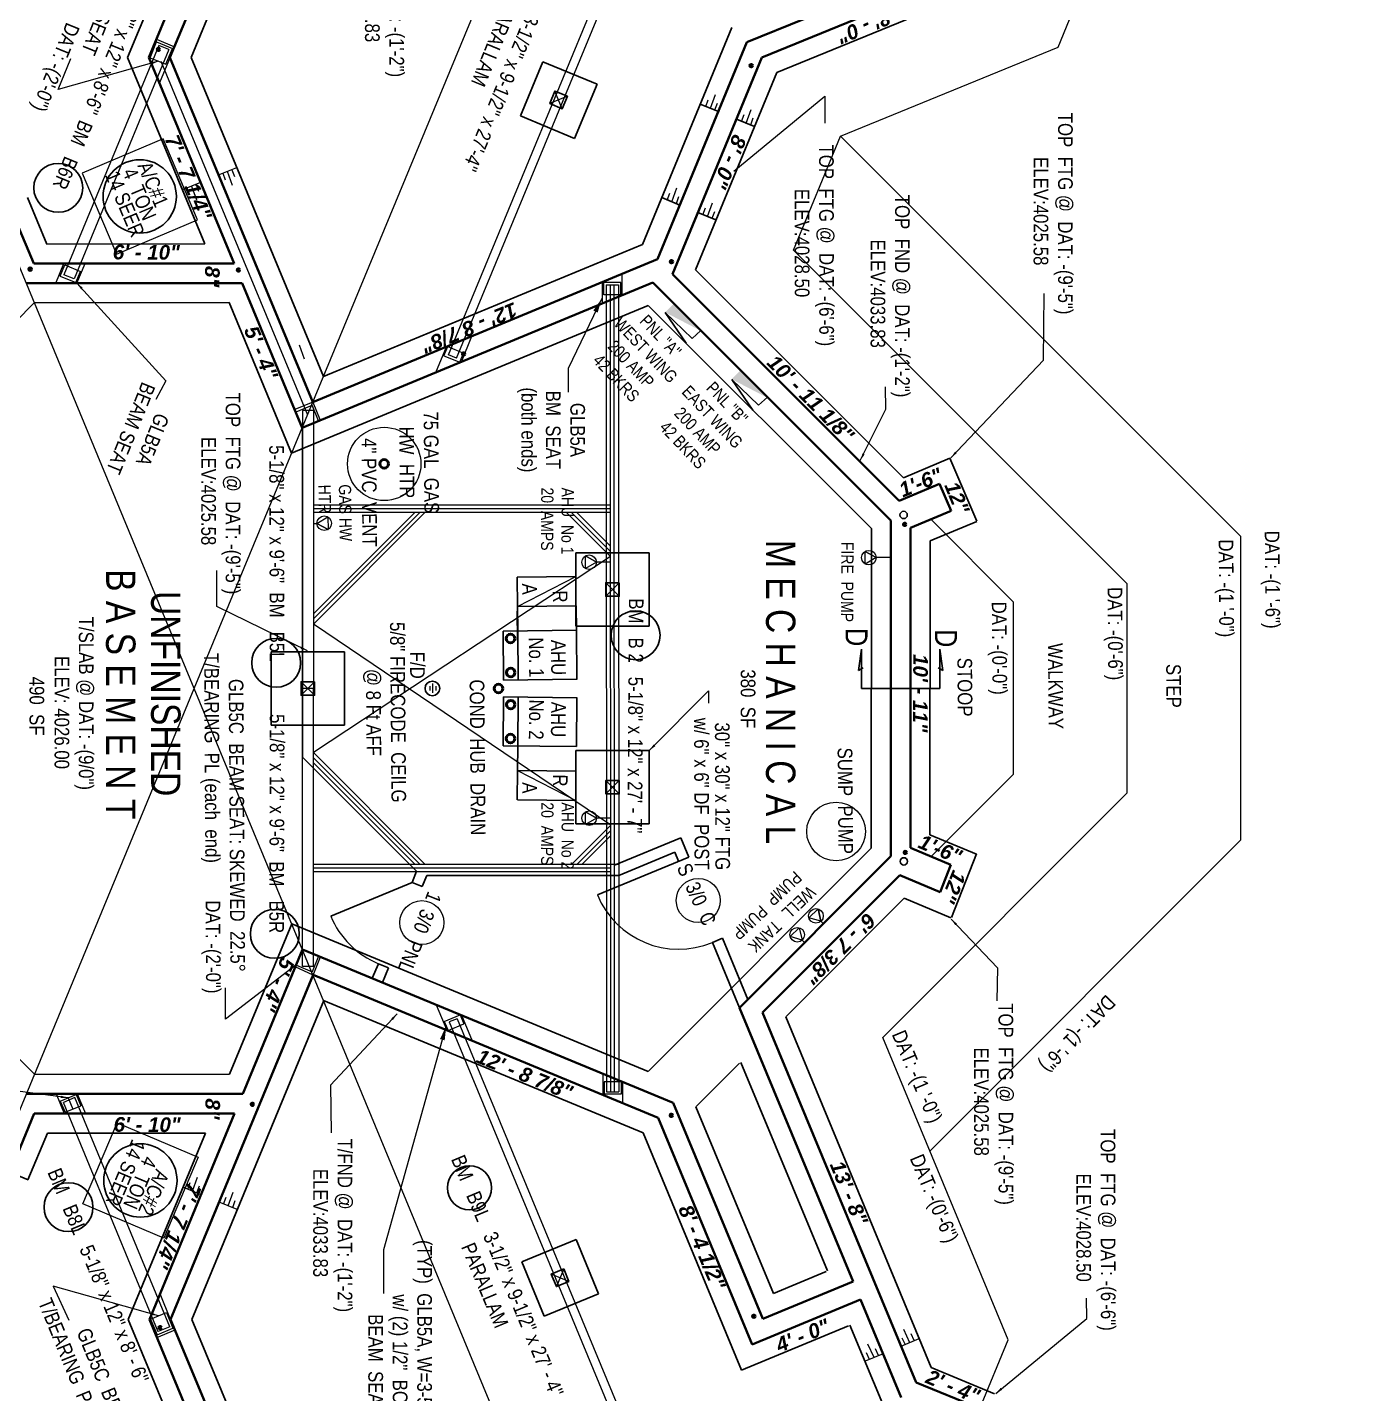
# Model space of a CAD drawing. Extents: x 1662 to 3024, y -14186 to -10515.
# Drawn here: x 2154 to 2704, y -12739 to -12180 of the extents above; entities that cross this region are included whole.
import ezdxf

# ---------------------------------------------------------------- set-up
doc = ezdxf.new("R2010")
doc.units = 0
doc.header["$LTSCALE"] = 50
doc.header["$MEASUREMENT"] = 0
for name, pattern in [('CENTER', [2, 1.25, -0.25, 0.25, -0.25]), ('DOT2', [0.125, 0, -0.125]), ('HIDDEN', [0.375, 0.25, -0.125])]:
    doc.linetypes.add(name, pattern=pattern)
for name, color, linetype, lineweight in [('BEAMS TEXT', 3, 'CONTINUOUS', 20), ('ELEC', 6, 'CONTINUOUS', 20), ('FL JOISTS', 3, 'CONTINUOUS', 20), ('FLOOR BEAMS', 3, 'HIDDEN', 20), ('FOOTING', 7, 'HIDDEN', 30), ('FOOTING TEXT', 7, 'CONTINUOUS', 9), ('FOUNDATION', 7, 'CONTINUOUS', 40), ('FOUNDATION TEXT', 7, 'CONTINUOUS', 9), ('LAYOUT', 6, 'CONTINUOUS', 9), ('LLMECH_EQUIP', 7, 'CONTINUOUS', 20), ('WALL FRAMING', 7, 'CONTINUOUS', 30)]:
    doc.layers.add(name, color=color, linetype=linetype, lineweight=lineweight)
for name, color, linetype in [('BSMT  FRAMING', 7, 'CONTINUOUS'), ('CONCRETE', 7, 'CONTINUOUS'), ('FL FRAMING STEEL', 7, 'CONTINUOUS'), ('HVAC', 7, 'CONTINUOUS'), ('LLTEXT', 7, 'CONTINUOUS'), ('STEEL', 5, 'CONTINUOUS')]:
    doc.layers.add(name, color=color, linetype=linetype)
doc.styles.add('ARCHENT', font='technical.ttf', dxfattribs={"height": 2})
doc.styles.add('ARCHENTLTD', font='technical.ttf', dxfattribs={"height": 6})
doc.dimstyles.new('ARCHENT', dxfattribs={"dimtxt": 6, "dimasz": 6, "dimexe": 9, "dimexo": 3, "dimgap": 1, "dimtad": 0, "dimtoh": 1, "dimdec": 3, "dimzin": 0, "dimdsep": 46, "dimlunit": 4, "dimtxsty": 'ARCHENTLTD', "dimcen": 6, "dimaunit": 1, "dimadec": 0, "dimazin": 0, "dimtfac": 1, "dimtdec": 3, "dimtofl": 0, "dimtmove": 0, "dimatfit": 3, "dimfxl": 1, "dimfrac": 2, "dimtolj": 1, "dimtzin": 0, "dimarcsym": 0})
doc.dimstyles.new('ARCHENTLTD', dxfattribs={"dimtxt": 2, "dimasz": 3, "dimexe": 6, "dimexo": 3, "dimgap": 2, "dimtad": 0, "dimdec": 3, "dimzin": 1, "dimdsep": 46, "dimlunit": 4, "dimtxsty": 'ARCHENT', "dimcen": 2, "dimadec": 0, "dimazin": 0, "dimtfac": 1, "dimtdec": 3, "dimtofl": 0, "dimtmove": 0, "dimatfit": 3, "dimfxl": 1, "dimfrac": 2, "dimtolj": 1, "dimtzin": 0, "dimarcsym": 0})

msp = doc.modelspace()

# ---------------------------------------------------------------- hatches: boundary and pattern name
at = {"layer": 'ELEC', "linetype": 'DOT2', "lineweight": 15, "ltscale": 25}
for points in [[(2429.1942, -12303.6004), (2418.5924, -12292.7108), (2414.9844, -12296.2296), (2414.9845, -12296.2297)], [(2456.4164, -12330.9755), (2445.8146, -12320.0859), (2442.2066, -12323.6047), (2442.2067, -12323.6048)]]:
    msp.add_hatch(color=1, dxfattribs=at).paths.add_polyline_path(points)
at = {"layer": 'WALL FRAMING', "lineweight": 9, "ltscale": 150}
for points in [[(2207.7503, -12189.0103, 1), (2207.7503, -12188.3853, 1)], [(2450.2166, -12195.6611, 1), (2450.2166, -12195.0361, 1)], [(2155.28, -12278.8993, 1), (2155.28, -12278.2743, 1)], [(2240.6025, -12278.6389, -1), (2240.3563, -12279.2134, -1)], [(2417.6219, -12275.8658, 1), (2417.6219, -12275.2408, 1)], [(2332.5801, -12313.6415, 1), (2332.5801, -12313.0165, 1)], [(2512.9994, -12383.3174, 1), (2512.9994, -12382.6924, 1)], [(2513.2615, -12517.5229, 1), (2513.2615, -12516.8979, 1)], [(2246.417, -12620.0059, -1), (2245.9756, -12620.4484, -1)], [(2417.8134, -12624.922, 1), (2417.295, -12624.573, 1)], [(2451.1312, -12706.6569, -1), (2451.4799, -12707.1756, -1)], [(2451.1312, -12706.6569, -1), (2451.4799, -12707.1756, -1)], [(2208.4558, -12711.8845, 1), (2208.4558, -12711.2595, 1)], [(2208.4558, -12711.8845, 1), (2208.4558, -12711.2595, 1)]]:
    msp.add_hatch(color=256, dxfattribs=at).paths.add_polyline_path(points)

# ---------------------------------------------------------------- linework, layer by layer
at = {"layer": 'BEAMS TEXT', "linetype": 'Continuous', "lineweight": 30, "ltscale": 75}
for centre, radius in [((2166.8028, -12245.3268), 10), ((2402.9252, -12428.3629), 10), ((2255.9273, -12439.6262), 10), ((2255.3703, -12550.5003), 10), ((2334.9981, -12654.3921), 9), ((2170.9811, -12662.3179), 10)]:
    msp.add_circle(centre, radius, dxfattribs=at)
at = {"layer": 'BSMT  FRAMING', "color": 1, "linetype": 'Continuous', "lineweight": 30, "ltscale": 1.5}
for p, q in [((2415.0962, -12296.3575), (2426.0223, -12306.9001)), ((2415.0962, -12296.3575), (2423.66, -12308.895)), ((2429.6136, -12303.6475), (2426.0223, -12306.9001)), ((2442.3184, -12323.7326), (2453.2446, -12334.2752)), ((2442.3184, -12323.7326), (2450.8823, -12336.2701)), ((2456.8359, -12331.0226), (2453.2446, -12334.2752))]:
    msp.add_line(p, q, dxfattribs=at)
at = {"layer": 'BSMT  FRAMING', "color": 4, "lineweight": 30, "ltscale": 1.5}
for p, q in [((2266.6937, -12478.24), (2266.6673, -12343.2604)), ((2394.3718, -12522.4591), (2421.4413, -12511.2239)), ((2387.2936, -12534.5999), (2424.6997, -12519.0745)), ((2396.0968, -12526.6153), (2419.0101, -12517.1052)), ((2313.3862, -12524.9021), (2311.4992, -12529.4579)), ((2311.4992, -12529.4579), (2278.2395, -12543.2344)), ((2311.4992, -12529.4579), (2315.6566, -12531.18)), ((2317.5441, -12526.6232), (2315.6566, -12531.18)), ((2434.3438, -12554.0494), (2438.5, -12552.3243)), ((2297.7225, -12562.7175), (2295.2475, -12568.6926)), ((2297.7225, -12562.7175), (2301.8799, -12564.4396)), ((2301.8799, -12564.4396), (2299.4049, -12570.4146))]:
    msp.add_line(p, q, dxfattribs=at)
at = {"layer": 'BSMT  FRAMING', "linetype": 'CENTER', "lineweight": 9, "ltscale": 15}
for p, q in [((2392.7206, -12396.1918), (2271.1938, -12476.3753)), ((2392.7743, -12506.0786), (2271.1885, -12423.8047))]:
    msp.add_line(p, q, dxfattribs=at)
at = {"layer": 'BSMT  FRAMING', "color": 5, "lineweight": 9, "ltscale": 1.5}
for p, q in [((2318.715, -12449.1477), (2318.715, -12450.9838)), ((2319.8445, -12448.1258), (2319.8445, -12451.975)), ((2321.2099, -12449.1477), (2321.2099, -12450.9838))]:
    msp.add_line(p, q, dxfattribs=at)
at = {"layer": 'BSMT  FRAMING', "color": 4, "linetype": 'Continuous', "lineweight": 30}
msp.add_line((2266.6937, -12478.24), (2313.3862, -12524.9021), dxfattribs=at)
at = {"layer": 'BSMT  FRAMING', "color": 4, "lineweight": 30, "ltscale": 50}
for p, q in [((2424.6997, -12519.0745), (2421.4413, -12511.2239)), ((2420.5434, -12520.7996), (2419.0101, -12517.1052)), ((2396.0968, -12526.6153), (2317.5441, -12526.6232)), ((2448.8732, -12577.317), (2438.5, -12552.3243)), ((2445.431, -12580.7622), (2434.3438, -12554.0494))]:
    msp.add_line(p, q, dxfattribs=at)
at = {"layer": 'BSMT  FRAMING', "color": 5, "lineweight": 20, "ltscale": 1.5}
for centre, radius in [((2300.1196, -12358.2765), 15), ((2484.9232, -12508.6087), 12)]:
    msp.add_circle(centre, radius, dxfattribs=at)
at = {"layer": 'BSMT  FRAMING', "color": 5, "lineweight": 50, "ltscale": 75}
msp.add_circle((2300.1196, -12358.2765), 1.75, dxfattribs=at)
at = {"layer": 'BSMT  FRAMING', "color": 7, "linetype": 'Continuous', "lineweight": 20, "ltscale": 7.5}
for centre in [(2428.5591, -12536.8666), (2315.5212, -12545.9294)]:
    msp.add_circle(centre, 9, dxfattribs=at)
at = {"layer": 'BSMT  FRAMING', "color": 4, "lineweight": 9, "ltscale": 1.5}
for centre, start, end in [((2420.5434, -12520.7996), 202.540919, 292.540919), ((2311.4992, -12529.4579), 202.499805, 247.499805)]:
    msp.add_arc(centre, 36, start, end, dxfattribs=at)
at = {"layer": 'CONCRETE', "lineweight": 20, "ltscale": 75}
for p, q in [((2575.7546, -12187.8299), (2624.8763, -12066.609)), ((2486.7331, -12224.1895), (2575.7546, -12187.8299)), ((2467.4894, -12270.8056), (2486.7331, -12224.1895)), ((2650.3612, -12387.8605), (2486.7331, -12224.1895)), ((2603.8592, -12407.2112), (2467.4894, -12270.8056)), ((2557.3584, -12414.6444), (2523.657, -12380.9342)), ((2650.3612, -12387.8605), (2650.3482, -12512.1888)), ((2603.8592, -12407.2112), (2603.8502, -12492.9378)), ((2557.3584, -12414.6444), (2557.351, -12485.2774)), ((2523.778, -12518.88), (2557.351, -12485.2774)), ((2504.0123, -12592.8636), (2603.8502, -12492.9378)), ((2523.3042, -12639.3446), (2650.3482, -12512.1888)), ((2555.3387, -12716.5267), (2504.0123, -12592.8636)), ((2543.6819, -12744.7252), (2555.3387, -12716.5267))]:
    msp.add_line(p, q, dxfattribs=at)
at = {"layer": 'CONCRETE', "lineweight": 9, "ltscale": 1.5}
msp.add_line((2270.9949, -12567.3511), (2263.7058, -12564.0431), dxfattribs=at)
at = {"layer": 'ELEC', "color": 1, "linetype": 'Continuous', "ltscale": 0.375}
for p, q in [((2272.6161, -12382.6113), (2276.9938, -12379.9068)), ((2276.9938, -12379.9068), (2277.1505, -12385.0866)), ((2277.1505, -12385.0866), (2272.6161, -12382.6113)), ((2382.4908, -12401.0929), (2382.4373, -12395.911)), ((2382.4373, -12395.911), (2386.9215, -12398.4761)), ((2496.8946, -12399.2228), (2496.8411, -12394.0409)), ((2496.8411, -12394.0409), (2501.3254, -12396.606)), ((2501.3254, -12396.606), (2496.8946, -12399.2228)), ((2386.9215, -12398.4761), (2382.4908, -12401.0929)), ((2382.5045, -12505.7901), (2382.451, -12500.6082)), ((2382.451, -12500.6082), (2386.9352, -12503.1733)), ((2386.9352, -12503.1733), (2382.5045, -12505.7901)), ((2473.8162, -12543.9094), (2477.5527, -12540.3186)), ((2477.5527, -12540.3186), (2478.7586, -12545.3419)), ((2469.9006, -12548.0263), (2471.1065, -12553.0497)), ((2478.7586, -12545.3419), (2473.8162, -12543.9094)), ((2466.1617, -12551.6244), (2469.8982, -12548.0336)), ((2471.1041, -12553.0569), (2466.1617, -12551.6244))]:
    msp.add_line(p, q, dxfattribs=at)
at = {"layer": 'ELEC', "color": 1, "linetype": 'Continuous', "ltscale": 0.75}
for p, q in [((2272.6161, -12382.6113), (2276.9938, -12379.9068)), ((2276.9938, -12379.9068), (2277.1505, -12385.0866)), ((2271.1863, -12382.6449), (2272.6161, -12382.6113)), ((2272.6161, -12382.6113), (2277.1505, -12385.0866)), ((2386.9215, -12398.4761), (2382.4373, -12395.911)), ((2382.4908, -12401.0929), (2382.4373, -12395.911)), ((2501.3254, -12396.606), (2496.8411, -12394.0409)), ((2496.8946, -12399.2228), (2496.8411, -12394.0409)), ((2501.3254, -12396.606), (2496.8946, -12399.2228)), ((2507.163, -12396.5852), (2501.3254, -12396.606)), ((2386.9215, -12398.4761), (2382.4908, -12401.0929)), ((2392.7592, -12398.4553), (2386.9215, -12398.4761)), ((2386.9352, -12503.1733), (2382.451, -12500.6082)), ((2382.5045, -12505.7901), (2382.451, -12500.6082)), ((2386.9352, -12503.1733), (2382.5045, -12505.7901)), ((2392.7729, -12503.1525), (2386.9352, -12503.1733)), ((2473.8162, -12543.9094), (2477.5527, -12540.3186)), ((2478.7586, -12545.3419), (2477.5527, -12540.3186)), ((2478.7586, -12545.3419), (2473.8162, -12543.9094)), ((2479.7426, -12546.3798), (2478.7586, -12545.3419)), ((2466.1617, -12551.6244), (2469.8982, -12548.0336)), ((2471.1041, -12553.0569), (2466.1617, -12551.6244)), ((2472.0812, -12554.0875), (2471.0972, -12553.0497))]:
    msp.add_line(p, q, dxfattribs=at)
for centre in [(2275.5971, -12382.5413), (2383.9397, -12398.4867), (2498.3435, -12396.6166), (2383.9534, -12503.1839), (2476.707, -12543.178), (2469.0525, -12550.893)]:
    msp.add_circle(centre, 2.9819, dxfattribs=at)
for points in [[(2272.6161, -12382.6113), (2276.9938, -12379.9068), (2277.1505, -12385.0866), (2272.6161, -12382.6113)], [(2386.9215, -12398.4761), (2382.4908, -12401.0929), (2382.4373, -12395.911), (2386.9215, -12398.4761)], [(2501.3254, -12396.606), (2496.8946, -12399.2228), (2496.8411, -12394.0409), (2501.3254, -12396.606)], [(2386.9352, -12503.1733), (2382.5045, -12505.7901), (2382.451, -12500.6082), (2386.9352, -12503.1733)], [(2478.7586, -12545.3419), (2473.8162, -12543.9094), (2477.5527, -12540.3186), (2478.7586, -12545.3419)], [(2471.1041, -12553.0569), (2466.1617, -12551.6244), (2469.8982, -12548.0336), (2471.1041, -12553.0569)]]:
    msp.add_solid(points, dxfattribs=at)
at = {"layer": 'FL JOISTS', "color": 7, "ltscale": 75}
for p, q in [((2392.8276, -12615.178), (2392.6662, -12284.915)), ((2394.3276, -12615.1773), (2394.1662, -12284.9143))]:
    msp.add_line(p, q, dxfattribs=at)
at = {"layer": 'FL JOISTS', "color": 7, "lineweight": 20, "ltscale": 50}
for p, q in [((2392.7103, -12375.1156), (2271.1757, -12375.1278)), ((2392.711, -12376.6156), (2271.1761, -12376.6278)), ((2392.7118, -12378.1156), (2271.1765, -12378.1278)), ((2392.7836, -12525.1156), (2271.1909, -12525.1278)), ((2392.7829, -12523.6156), (2271.191, -12523.6278)), ((2396.0947, -12522.1153), (2271.1911, -12522.1278))]:
    msp.add_line(p, q, dxfattribs=at)
at = {"layer": 'FL JOISTS', "color": 7, "linetype": 'Continuous', "lineweight": 20}
for p, q in [((2271.1874, -12419.5618), (2312.5985, -12378.1236)), ((2271.1879, -12421.6833), (2314.7194, -12378.1234)), ((2271.1885, -12423.8047), (2316.8892, -12378.0742)), ((2271.1936, -12480.6163), (2312.728, -12522.1236)), ((2271.1937, -12478.4958), (2314.8498, -12522.1234)), ((2271.1938, -12476.3753), (2316.9226, -12522.0743))]:
    msp.add_line(p, q, dxfattribs=at)
at = {"layer": 'FL JOISTS', "color": 7, "linetype": 'Continuous', "lineweight": 9}
for p, q in [((2392.7206, -12396.1918), (2374.6345, -12378.1174)), ((2392.7196, -12394.0701), (2376.7563, -12378.1172)), ((2392.7185, -12391.9485), (2378.8781, -12378.117)), ((2376.7462, -12522.1172), (2392.7743, -12506.0786)), ((2378.867, -12522.117), (2392.7753, -12508.1996)), ((2380.9878, -12522.1168), (2392.7764, -12510.3206))]:
    msp.add_line(p, q, dxfattribs=at)
at = {"layer": 'FLOOR BEAMS', "ltscale": 50}
for p, q in [((2326.4687, -12313.6338), (2451.7756, -12010.3852)), ((2329.7218, -12314.9751), (2455.0275, -12011.7319)), ((2207.9289, -12187.0883), (2169.1112, -12280.8723)), ((2212.0868, -12188.8093), (2173.2693, -12282.5928)), ((2212.0868, -12188.8093), (2207.9287, -12187.0887)), ((2173.279, -12282.5968), (2169.1112, -12280.8723)), ((2390.8538, -12285.0448), (2391.0151, -12615.1909)), ((2395.9788, -12285.0423), (2396.1401, -12615.1884)), ((2329.7218, -12314.9751), (2326.4687, -12313.6338)), ((2271.1655, -12336.4061), (2266.6655, -12336.4077)), ((2266.6655, -12336.4073), (2266.6954, -12450.1288)), ((2266.6655, -12336.4073), (2266.6954, -12450.1283)), ((2271.1655, -12336.4061), (2271.1954, -12450.1272)), ((2266.6886, -12563.849), (2266.6954, -12450.1275)), ((2271.2047, -12450.1272), (2266.6942, -12450.1288)), ((2271.1886, -12563.8493), (2271.1954, -12450.1282)), ((2271.1886, -12563.8493), (2266.6886, -12563.8486)), ((2329.934, -12585.2154), (2326.683, -12586.5619)), ((2326.683, -12586.5619), (2452.4248, -12889.5142)), ((2329.934, -12585.2154), (2455.6767, -12888.1674)), ((2173.6171, -12617.5036), (2168.8801, -12619.4655)), ((2207.7198, -12713.2436), (2168.8801, -12619.4655)), ((2212.4554, -12711.2786), (2173.6171, -12617.5036)), ((2212.4551, -12711.2779), (2207.7182, -12713.2398))]:
    msp.add_line(p, q, dxfattribs=at)
at = {"layer": 'FLOOR BEAMS', "ltscale": 75}
for p, q in [((2390.8538, -12285.0448), (2395.9788, -12285.0423)), ((2391.0151, -12615.1909), (2396.1401, -12615.1884))]:
    msp.add_line(p, q, dxfattribs=at)
at = {"layer": 'FOOTING', "ltscale": 75}
for p, q in [((2234.3241, -12097.2001), (2195.1775, -12192.0641)), ((2252.7162, -12115.5469), (2221.1519, -12192.037)), ((2460.7262, -12198.0926), (2549.5713, -12161.8051)), ((2405.7181, -12268.4478), (2442.3569, -12179.6936)), ((2195.1775, -12192.0562), (2226.7746, -12268.3046)), ((2221.1519, -12192.0449), (2275.2312, -12322.546)), ((2427.4057, -12278.8085), (2460.7262, -12198.0926)), ((2436.7841, -12214.1589), (2429.3894, -12211.1062)), ((2451.5735, -12220.2641), (2444.1788, -12217.2115)), ((2154.1461, -12249.2577), (2162.1087, -12268.3362)), ((2421.0047, -12252.3832), (2413.61, -12249.3305)), ((2411.8468, -12274.5673), (2421.0047, -12252.3832)), ((2435.7941, -12258.4884), (2428.3994, -12255.4358)), ((2162.1087, -12268.3362), (2226.7746, -12268.3046)), ((2405.7181, -12268.4478), (2275.2312, -12322.546)), ((2512.5408, -12363.966), (2427.4057, -12278.8085)), ((2156.9703, -12292.3379), (2064.5612, -12384.8373)), ((2156.9683, -12292.3387), (2236.7181, -12292.2997)), ((2236.7181, -12292.2997), (2262.2489, -12353.9091)), ((2408.0984, -12293.4418), (2262.2489, -12353.9091)), ((2499.3615, -12384.7288), (2408.0984, -12293.4418)), ((2512.5408, -12363.966), (2531.5093, -12355.9559)), ((2531.4436, -12355.9289), (2542.4973, -12381.6566)), ((2499.3615, -12384.7288), (2499.3478, -12515.4792)), ((2542.4531, -12381.7658), (2523.361, -12389.7341)), ((2523.361, -12389.7341), (2523.3484, -12510.0466)), ((2542.3995, -12517.9585), (2523.3484, -12510.0466)), ((2064.6251, -12515.5808), (2157.1446, -12608.0099)), ((2408.1201, -12606.7873), (2499.3478, -12515.4792)), ((2532.0908, -12543.8218), (2542.3108, -12517.7499)), ((2464.3286, -12584.4854), (2512.8303, -12535.941)), ((2512.8303, -12535.941), (2531.8383, -12543.9285)), ((2262.3422, -12546.4035), (2236.887, -12607.9701)), ((2408.1201, -12606.7873), (2262.3422, -12546.4035)), ((2275.3517, -12577.7512), (2221.4104, -12708.2154)), ((2406.018, -12631.894), (2275.3452, -12577.767)), ((2523.8413, -12727.8721), (2464.3286, -12584.4854)), ((2427.5885, -12621.2579), (2445.4714, -12603.3591)), ((2445.991, -12603.1435), (2481.384, -12688.4175)), ((2157.1425, -12608.0091), (2236.887, -12607.9701)), ((2427.5885, -12621.2579), (2459.2782, -12697.5906)), ((2154.4069, -12651.0883), (2162.3405, -12632.0065)), ((2162.3405, -12632.0065), (2226.9621, -12631.975)), ((2226.9621, -12631.975), (2195.4338, -12708.2303)), ((2406.018, -12631.894), (2446.3146, -12728.9585)), ((2128.5505, -12640.4338), (2154.4531, -12651.0692)), ((2480.8643, -12688.6332), (2459.2795, -12697.5925)), ((2195.4338, -12708.2331), (2232.2357, -12796.9016)), ((2221.4104, -12708.2126), (2258.2122, -12796.8809)), ((2490.065, -12710.7996), (2446.3139, -12728.9596)), ((2490.5842, -12710.5841), (2505.3686, -12746.2047)), ((2549.7999, -12738.6055), (2523.8413, -12727.8721))]:
    msp.add_line(p, q, dxfattribs=at)
at = {"layer": 'FOOTING', "ltscale": 50}
for p, q in [((2355.794, -12215.9043), (2364.9784, -12193.7312)), ((2364.9784, -12193.7312), (2387.1515, -12202.9156)), ((2377.9671, -12225.0887), (2387.1515, -12202.9156)), ((2355.794, -12215.9043), (2377.9671, -12225.0887)), ((2378.506, -12394.6754), (2408.506, -12394.6754)), ((2378.506, -12424.6754), (2378.506, -12394.6754)), ((2408.506, -12424.6754), (2408.506, -12394.6754)), ((2378.506, -12424.6754), (2408.506, -12424.6754)), ((2253.8826, -12435.1705), (2283.8826, -12435.1705)), ((2253.8826, -12465.1705), (2253.8826, -12435.1705)), ((2283.8826, -12465.1705), (2283.8826, -12435.1705)), ((2253.8826, -12465.1705), (2283.8826, -12465.1705)), ((2378.5455, -12475.5137), (2408.5455, -12475.5137)), ((2378.5455, -12505.5137), (2378.5455, -12475.5137)), ((2408.5455, -12505.5137), (2408.5455, -12475.5137)), ((2378.5455, -12505.5137), (2408.5455, -12505.5137)), ((2356.3896, -12684.7187), (2378.5628, -12675.5343)), ((2387.7472, -12697.7074), (2378.5628, -12675.5343)), ((2365.574, -12706.8918), (2356.3896, -12684.7187)), ((2365.574, -12706.8918), (2387.7472, -12697.7074))]:
    msp.add_line(p, q, dxfattribs=at)
at = {"layer": 'FOOTING', "lineweight": 9, "ltscale": 75}
for p, q in [((2437.2141, -12214.3248), (2429.8248, -12211.2592)), ((2431.644, -12212.0973), (2432.686, -12209.2841)), ((2433.5194, -12212.792), (2435.6036, -12207.1656)), ((2435.3949, -12213.4867), (2436.437, -12210.6735)), ((2451.8477, -12220.3925), (2444.4584, -12217.3269)), ((2446.2776, -12218.165), (2447.3196, -12215.3518)), ((2448.153, -12218.8597), (2450.2372, -12213.2333)), ((2450.0285, -12219.5544), (2451.0706, -12216.7412)), ((2239.6472, -12237.0931), (2232.245, -12240.1275)), ((2234.0678, -12239.2971), (2235.0979, -12242.1147)), ((2235.9251, -12238.5501), (2237.9855, -12244.1852)), ((2237.8245, -12237.9235), (2238.8547, -12240.7411)), ((2224.9881, -12243.0989), (2217.5859, -12246.1333)), ((2219.4086, -12245.3029), (2220.4388, -12248.1204)), ((2221.287, -12244.6161), (2223.3473, -12250.2512)), ((2223.1654, -12243.9293), (2224.1956, -12246.7469)), ((2417.74, -12251.0163), (2419.8241, -12245.3899)), ((2421.4346, -12252.5491), (2414.0453, -12249.4835)), ((2415.8645, -12250.3216), (2416.9066, -12247.5084)), ((2419.6154, -12251.711), (2420.6575, -12248.8978)), ((2432.3736, -12257.084), (2434.4577, -12251.4576)), ((2436.0682, -12258.6168), (2428.6789, -12255.5512)), ((2430.4981, -12256.3893), (2431.5402, -12253.5761)), ((2434.249, -12257.7787), (2435.2911, -12254.9655)), ((2265.3628, -12309.5945), (2267.4232, -12315.2297)), ((2225.1887, -12657.2018), (2217.792, -12654.154)), ((2219.7574, -12655.0473), (2220.7926, -12652.2315)), ((2221.6345, -12655.7374), (2223.7049, -12650.1059)), ((2223.5117, -12656.4275), (2224.5469, -12653.6118)), ((2234.4057, -12661.0792), (2235.4409, -12658.2635)), ((2236.2829, -12661.7694), (2238.3533, -12656.1379)), ((2238.16, -12662.4595), (2239.1953, -12659.6438)), ((2515.1059, -12717.7425), (2512.6011, -12712.2904)), ((2516.9233, -12716.9076), (2515.6709, -12714.1815)), ((2500.4678, -12723.7995), (2497.9631, -12718.3473)), ((2502.2852, -12722.9646), (2501.0329, -12720.2385)), ((2518.8023, -12716.2139), (2511.4095, -12719.2712)), ((2513.2885, -12718.5774), (2512.0361, -12715.8514)), ((2504.1642, -12722.2709), (2496.7715, -12725.3282)), ((2498.6504, -12724.6344), (2497.3981, -12721.9084))]:
    msp.add_line(p, q, dxfattribs=at)
at = {"layer": 'FOOTING TEXT', "linetype": 'Continuous', "lineweight": 30, "ltscale": 25}
for p, q in [((2495.3392, -12434.1095), (2494.0711, -12442.7576)), ((2495.3532, -12450.1062), (2495.3518, -12434.1032)), ((2527.3549, -12434.1005), (2527.3562, -12450.1036)), ((2527.3549, -12434.1005), (2528.6313, -12442.7473)), ((2494.0711, -12442.7576), (2496.0434, -12441.727)), ((2528.6313, -12442.7473), (2526.6579, -12441.7186)), ((2495.3532, -12450.1062), (2527.3562, -12450.1036))]:
    msp.add_line(p, q, dxfattribs=at)
at = {"layer": 'FOUNDATION', "ltscale": 75}
for p, q in [((2240.4556, -12103.3138), (2203.8362, -12192.0538)), ((2246.5847, -12109.4332), (2212.4932, -12192.0474)), ((2448.4876, -12185.8081), (2537.3322, -12149.5208)), ((2454.6069, -12191.9503), (2543.4798, -12155.6515)), ((2411.8468, -12274.5673), (2448.4876, -12185.8081)), ((2203.8362, -12192.0538), (2238.7471, -12276.2987)), ((2212.4932, -12192.0474), (2270.9038, -12333.0004)), ((2417.9742, -12280.6898), (2454.6069, -12191.9503)), ((2242.0616, -12284.2971), (2266.5763, -12343.4547)), ((2507.3619, -12381.4161), (2409.9749, -12284.0036)), ((2510.6912, -12373.4311), (2417.9742, -12280.6898)), ((2445.3832, -12580.8101), (2507.3475, -12518.7912)), ((2454.89, -12582.6136), (2510.9718, -12526.4824)), ((2266.6765, -12556.858), (2242.2373, -12615.9675)), ((2271.0108, -12567.3125), (2212.7518, -12708.2199)), ((2517.7226, -12733.999), (2454.89, -12582.6136)), ((2238.929, -12623.9691), (2204.0925, -12708.2258)), ((2204.0925, -12708.2258), (2240.8944, -12796.8943)), ((2212.7518, -12708.2199), (2249.5536, -12796.8882)), ((2543.6819, -12744.7327), (2517.7226, -12733.999))]:
    msp.add_line(p, q, dxfattribs=at)
at = {"layer": 'FOUNDATION', "color": 7, "lineweight": 9, "ltscale": 75}
for p, q in [((2206.9385, -12184.5358), (2214.3284, -12187.6001)), ((2204.335, -12192.0902), (2207.0161, -12185.6505)), ((2207.0161, -12185.6505), (2213.4822, -12188.3318)), ((2210.8012, -12194.7715), (2213.4822, -12188.3318)), ((2204.335, -12192.0902), (2210.8012, -12194.7715)), ((2212.5334, -12191.9287), (2208.2001, -12202.3788)), ((2165.7813, -12284.3266), (2169.1116, -12276.3271)), ((2167.5295, -12281.4283), (2169.4512, -12276.8123)), ((2169.4512, -12276.8123), (2175.9174, -12279.4936)), ((2173.9956, -12284.1096), (2175.9174, -12279.4936)), ((2174.4463, -12284.328), (2177.7767, -12276.3285)), ((2167.5295, -12281.4283), (2173.9956, -12284.1096)), ((2331.6609, -12316.4596), (2336.0117, -12305.9898)), ((2321.1903, -12320.8087), (2325.5412, -12310.3388)), ((2324.5647, -12313.9917), (2326.0996, -12310.2979)), ((2326.0996, -12310.2979), (2332.5263, -12312.9579)), ((2330.9913, -12316.6517), (2332.5263, -12312.9579)), ((2324.5647, -12313.9917), (2330.9913, -12316.6517)), ((2264.1489, -12336.9005), (2270.6171, -12334.2243)), ((2273.275, -12340.6736), (2270.6171, -12334.2243)), ((2266.8068, -12343.3499), (2264.1489, -12336.9005)), ((2270.0427, -12342.0163), (2276.5109, -12339.34)), ((2264.172, -12563.3563), (2270.6407, -12566.0312)), ((2273.2972, -12559.5814), (2270.6407, -12566.0312)), ((2321.3167, -12579.4909), (2325.6778, -12589.9565)), ((2324.6977, -12586.3046), (2331.1218, -12583.6383)), ((2324.6977, -12586.3046), (2326.2363, -12589.9969)), ((2331.1218, -12583.6383), (2332.6604, -12587.3306)), ((2331.7915, -12583.8298), (2336.1526, -12594.2953)), ((2326.2363, -12589.9969), (2332.6604, -12587.3306)), ((2165.8819, -12616.0048), (2169.2148, -12624.0032)), ((2167.6311, -12618.9026), (2174.0963, -12616.2191)), ((2167.6311, -12618.9026), (2169.5543, -12623.5179)), ((2174.0963, -12616.2191), (2176.0195, -12620.8345)), ((2174.5469, -12616.0006), (2177.8799, -12623.9989)), ((2169.5543, -12623.5179), (2176.0195, -12620.8345)), ((2212.7518, -12708.2199), (2208.415, -12697.7712)), ((2204.5533, -12708.0611), (2211.0185, -12705.3776)), ((2204.5533, -12708.0611), (2207.2364, -12714.4999)), ((2211.0185, -12705.3776), (2213.7017, -12711.8165)), ((2207.1593, -12715.6146), (2214.5481, -12712.5479)), ((2207.2364, -12714.4999), (2213.7017, -12711.8165))]:
    msp.add_line(p, q, dxfattribs=at)
at = {"layer": 'FOUNDATION', "lineweight": 9, "ltscale": 75}
for p, q in [((2208.7979, -12193.5787), (2268.7456, -12338.2408)), ((2389.4168, -12292.5267), (2389.4168, -12283.8665)), ((2389.9168, -12289.0423), (2389.9168, -12284.0423)), ((2396.9168, -12284.0423), (2389.9168, -12284.0423)), ((2396.9168, -12289.0423), (2396.9168, -12284.0423)), ((2397.4168, -12289.21), (2397.4168, -12280.5498)), ((2396.9168, -12289.0423), (2389.9168, -12289.0423)), ((2389.5707, -12607.5739), (2389.5792, -12616.2342)), ((2397.0741, -12611.0509), (2390.0741, -12611.0578)), ((2390.0741, -12611.0578), (2390.079, -12616.0578)), ((2397.0741, -12611.0509), (2397.079, -12616.0509)), ((2397.5739, -12610.8828), (2397.5824, -12619.543)), ((2170.8637, -12617.5609), (2172.7869, -12622.1762)), ((2397.079, -12616.0509), (2390.079, -12616.0578)), ((2239.9813, -12663.2932), (2232.5845, -12660.2456))]:
    msp.add_line(p, q, dxfattribs=at)
at = {"layer": 'FOUNDATION', "ltscale": 1.5}
for p, q in [((2149.8445, -12259.7217), (2156.7798, -12276.3388)), ((2510.6912, -12373.4311), (2525.2853, -12367.2683)), ((2527.2513, -12366.4372), (2531.989, -12377.4643)), ((2531.989, -12377.4643), (2515.3616, -12384.4039)), ((2531.9429, -12522.2784), (2515.3479, -12515.3865)), ((2527.5622, -12533.454), (2531.9429, -12522.2784)), ((2510.9718, -12526.4824), (2527.5622, -12533.454)), ((2150.0912, -12640.6301), (2157.0016, -12624.0091))]:
    msp.add_line(p, q, dxfattribs=at)
at = {"layer": 'FOUNDATION', "ltscale": 50}
for p, q in [((2156.7798, -12276.3388), (2238.7471, -12276.2987)), ((2411.8468, -12274.5673), (2270.9038, -12333.0004)), ((2153.6519, -12284.3403), (2242.0616, -12284.2971)), ((2409.9749, -12284.0036), (2266.5763, -12343.4547)), ((2510.6912, -12373.4311), (2527.2516, -12366.4379)), ((2507.3619, -12381.4161), (2507.3475, -12518.7912)), ((2515.3616, -12384.4039), (2515.3479, -12515.3865)), ((2418.257, -12619.6453), (2266.6765, -12556.858)), ((2412.1375, -12625.7696), (2271.0108, -12567.3125)), ((2445.431, -12580.7622), (2491.8972, -12692.7155)), ((2153.8339, -12616.0107), (2242.2373, -12615.9675)), ((2418.257, -12619.6453), (2454.957, -12708.0466)), ((2157.0016, -12624.0091), (2238.929, -12623.9691)), ((2412.1375, -12625.7696), (2450.6358, -12718.5026)), ((2491.8972, -12692.7155), (2454.9577, -12708.0482)), ((2494.964, -12700.1043), (2450.6358, -12718.5039)), ((2494.964, -12700.1043), (2511.569, -12740.1115))]:
    msp.add_line(p, q, dxfattribs=at)
at = {"layer": 'FOUNDATION', "lineweight": 9, "ltscale": 1.5}
for p, q in [((2270.9176, -12332.9946), (2263.5132, -12336.063)), ((2270.9176, -12332.9946), (2273.9815, -12340.3847)), ((2270.9949, -12567.3511), (2274.0724, -12559.9215))]:
    msp.add_line(p, q, dxfattribs=at)
at = {"layer": 'FOUNDATION', "lineweight": 50, "ltscale": 1.5}
for centre in [(2207.7503, -12188.6978), (2450.2166, -12195.3486), (2155.3027, -12278.6006), (2240.4796, -12278.936), (2417.6219, -12275.5533), (2332.5801, -12313.329), (2512.9994, -12383.0049), (2513.2615, -12517.2104), (2246.1963, -12620.2271), (2417.5542, -12624.7475), (2451.3055, -12706.9162), (2208.4558, -12711.572)]:
    msp.add_circle(centre, 0.5, dxfattribs=at)
at = {"layer": 'HVAC', "color": 7, "linetype": 'Continuous', "lineweight": 9}
for p, q in [((2209.6506, -12225.2418), (2176.5124, -12239.3081)), ((2223.7169, -12258.38), (2209.6506, -12225.2418)), ((2176.5124, -12239.3081), (2190.5788, -12272.4463)), ((2190.5788, -12272.4463), (2223.7169, -12258.38)), ((2176.7983, -12660.9551), (2190.8197, -12627.7978)), ((2190.8197, -12627.7978), (2223.9769, -12641.8192)), ((2223.9769, -12641.8192), (2209.9555, -12674.9764)), ((2209.9555, -12674.9764), (2176.7983, -12660.9551))]:
    msp.add_line(p, q, dxfattribs=at)
at = {"layer": 'HVAC', "color": 5, "linetype": 'Continuous', "lineweight": 30, "ltscale": 0.25}
for p, q in [((2378.4596, -12404.3374), (2354.4612, -12404.6151)), ((2378.5985, -12416.3366), (2354.6001, -12416.6143)), ((2378.6278, -12483.9281), (2354.6291, -12483.6712)), ((2378.5816, -12495.9283), (2354.583, -12495.6714))]:
    msp.add_line(p, q, dxfattribs=at)
at = {"layer": 'HVAC', "color": 5, "linetype": 'HIDDEN', "lineweight": 30, "ltscale": 75}
for p, q in [((2354.6001, -12416.6143), (2354.4612, -12404.6151)), ((2354.6291, -12483.6712), (2354.5007, -12495.6705))]:
    msp.add_line(p, q, dxfattribs=at)
at = {"layer": 'HVAC', "color": 5, "linetype": 'Continuous', "lineweight": 9, "ltscale": 0.25}
for p, q in [((2354.6001, -12416.6143), (2378.4596, -12404.3374)), ((2354.6291, -12483.6712), (2378.4993, -12495.9274))]:
    msp.add_line(p, q, dxfattribs=at)
at = {"layer": 'HVAC', "color": 5, "linetype": 'Continuous', "lineweight": 30}
msp.add_line((2354.6001, -12430.4869), (2354.4612, -12418.4877), dxfattribs=at)
at = {"layer": 'HVAC', "color": 7, "linetype": 'Continuous', "lineweight": 30, "ltscale": 0.25}
for p, q in [((2354.6001, -12416.6143), (2354.7158, -12426.6137)), ((2378.5985, -12416.3366), (2378.7142, -12426.3359)), ((2354.6291, -12483.6712), (2354.7362, -12473.6717))]:
    msp.add_line(p, q, dxfattribs=at)
at = {"layer": 'HVAC', "color": 1, "linetype": 'Continuous', "lineweight": 30, "ltscale": 0.5}
for p, q in [((2348.7162, -12426.6831), (2378.7142, -12426.3359)), ((2348.9476, -12446.6817), (2378.9456, -12446.3346)), ((2348.9506, -12453.6087), (2378.9489, -12453.9298)), ((2348.7365, -12473.6075), (2378.7348, -12473.9287))]:
    msp.add_line(p, q, dxfattribs=at)
at = {"layer": 'HVAC', "color": 1, "linetype": 'Continuous', "lineweight": 30, "ltscale": 0.25}
for p, q in [((2348.9476, -12446.6817), (2348.7162, -12426.6831)), ((2354.9472, -12446.6123), (2354.7158, -12426.6137)), ((2378.9475, -12446.4946), (2378.7142, -12426.3359)), ((2348.9506, -12453.6087), (2348.7365, -12473.6075)), ((2354.9503, -12453.6729), (2354.7362, -12473.6717)), ((2378.9506, -12453.7698), (2378.7348, -12473.9287))]:
    msp.add_line(p, q, dxfattribs=at)
at = {"layer": 'HVAC', "color": 1, "linetype": 'Continuous', "lineweight": 30}
for centre in [(2200.1147, -12248.844), (2200.3876, -12651.3871)]:
    msp.add_circle(centre, 15, dxfattribs=at)
at = {"layer": 'HVAC', "color": 1, "lineweight": 50, "ltscale": 75}
for centre in [(2351.7508, -12429.6525, -2), (2351.8464, -12443.5543, 89199.5522), (2351.8521, -12456.7336, 89199.5522), (2351.7685, -12470.6354, -2)]:
    msp.add_circle(centre, 1.75, dxfattribs=at)
at = {"layer": 'HVAC', "color": 5, "lineweight": 30, "ltscale": 75}
msp.add_circle((2319.8071, -12450.1312), 3, dxfattribs=at)
at = {"layer": 'HVAC', "color": 5, "lineweight": 50, "ltscale": 75}
msp.add_circle((2346.8419, -12450.1312), 1.75, dxfattribs=at)
at = {"layer": 'LAYOUT', "color": 6, "ltscale": 150}
for p, q in [((2222.4055, -12450.1006), (1662.0612, -11097.9389)), ((2222.4188, -12450.1327), (2385.251, -12056.8478)), ((1741.672, -13611.2695), (2222.4188, -12450.1327)), ((2703.6013, -13611.2695), (2222.4055, -12450.1006))]:
    msp.add_line(p, q, dxfattribs=at)
at = {"layer": 'STEEL', "lineweight": 30, "ltscale": 75}
for centre in [(2512.5724, -12379.1656), (2512.6393, -12520.8505)]:
    msp.add_circle(centre, 1.5, dxfattribs=at)
at = {"layer": 'WALL FRAMING', "color": 6, "lineweight": 9, "ltscale": 75}
for p, q in [((2372.9442, -12212.9623), (2369.9676, -12205.7762)), ((2375.049, -12207.8809), (2367.8629, -12210.8575)), ((2396.2258, -12406.8952), (2390.7258, -12412.3952)), ((2396.2258, -12412.3952), (2390.7258, -12406.8952)), ((2271.6025, -12447.3904), (2266.1025, -12452.8904)), ((2271.6025, -12452.8904), (2266.1025, -12447.3904)), ((2396.2653, -12487.7335), (2390.7653, -12493.2335)), ((2396.2653, -12493.2335), (2390.7653, -12487.7335)), ((2373.5173, -12687.6037), (2370.5407, -12694.7898)), ((2375.6221, -12692.685), (2368.436, -12689.7084))]:
    msp.add_line(p, q, dxfattribs=at)
at = {"layer": 'WALL FRAMING', "color": 6, "ltscale": 75}
for points in [[(2375.049, -12207.8809), (2372.9442, -12212.9623), (2367.8629, -12210.8575), (2369.9676, -12205.7762)], [(2396.2258, -12406.8952), (2396.2258, -12412.3952), (2390.7258, -12412.3952), (2390.7258, -12406.8952)], [(2271.6025, -12447.3904), (2271.6025, -12452.8904), (2266.1025, -12452.8904), (2266.1025, -12447.3904)], [(2396.2653, -12487.7335), (2396.2653, -12493.2335), (2390.7653, -12493.2335), (2390.7653, -12487.7335)], [(2373.5173, -12687.6037), (2375.6221, -12692.685), (2370.5407, -12694.7898), (2368.436, -12689.7084)]]:
    msp.add_lwpolyline(points, close=True, dxfattribs=at)
at = {"layer": 'WALL FRAMING', "color": 9, "linetype": 'Continuous', "lineweight": 5, "ltscale": 150}
for centre in [(2207.7503, -12188.6978), (2450.2166, -12195.3486), (2417.6219, -12275.5533), (2332.5801, -12313.329), (2512.9994, -12383.0049), (2513.2615, -12517.2104), (2246.1963, -12620.2271), (2417.5542, -12624.7475), (2451.3055, -12706.9162), (2451.3055, -12706.9162), (2208.4558, -12711.572), (2208.4558, -12711.572)]:
    msp.add_circle(centre, 0.3125, dxfattribs=at)
at = {"layer": 'WALL FRAMING', "lineweight": 9, "ltscale": 150}
for centre in [(2512.9994, -12383.0049), (2513.2615, -12517.2104), (2417.5542, -12624.7475), (2451.3055, -12706.9162), (2451.3055, -12706.9162)]:
    msp.add_circle(centre, 0.3125, dxfattribs=at)

# ---------------------------------------------------------------- texts
at = {"layer": 'BEAMS TEXT', "linetype": 'Continuous', "lineweight": 9, "char_height": 6, "attachment_point": 5, "style": 'ARCHENTLTD'}
for s, insert, rotation in [('BM   B7R   3-1/2" x 9-1/2" x 27\'-4" \\PPARALLAM\\P\\P  ', (2340.6036, -12184.5733), 247.6375), ('5-1/8" x 12" x 8\'-6"  BM   B6R \\P\\P  ', (2174.911, -12200.2348), 247.6375), ('5-1/8" x 12" x 9\'-6"  BM   B5L \\P\\P  ', (2246.1623, -12394.8637), 270.1375), ('BM   B 2   5-1/8" x 12" x 27\' - 7" \\P\\P  ', (2392.8424, -12461.2492), 269.6375), ('5-1/8" x 12" x 9\'-6"  BM   B5R \\P\\P  ', (2246.1736, -12505.3968), 269.874165), ('BM   B9L   3-1/2" x 9-1/2" x 27\' - 4"\\PPARALLAM \\P\\P  ', (2336.6722, -12696.191), 292.6375), ('BM   B8L   5-1/8" x 12" x 8\' - 6" \\P\\P  ', (2173.8835, -12694.2073), 292.6375)]:
    msp.add_mtext(s, dxfattribs=dict(at, insert=insert, rotation=rotation))
at = {"layer": 'BSMT  FRAMING', "color": 5, "linetype": 'Continuous', "lineweight": 20, "char_height": 6, "width": 271, "rotation": 270.4625, "style": 'ARCHENTLTD'}
for s, insert, attachment_point in [('75 GAL  GAS \\PHW  HTR', (2314.3949, -12357.6516), 5), ('4" PVC  VENT', (2296.8393, -12347.6863), 1), ('{\\C7;5/8" FIRECODE  CEILG\\P@ 8 Ft AFF}', (2300.1723, -12459.908), 5), ('F/D', (2316.6637, -12435.0759), 1), ('COND  HUB  DRAIN', (2341.041, -12446.4018), 1), ('SUMP  PUMP', (2491.5683, -12474.2898, -1373.1358), 1)]:
    msp.add_mtext(s, dxfattribs=dict(at, insert=insert, attachment_point=attachment_point))
at = {"layer": 'BSMT  FRAMING', "color": 7, "linetype": 'Continuous', "lineweight": 30, "ltscale": 1.5, "char_height": 6, "attachment_point": 1, "style": 'ARCHENTLTD'}
for s, insert, rotation in [('S  3/0  C\\P\\P{\\H1.999x;  }', (2425.1389, -12520.9383), 294.229637), ('1  3/0  PNL\\P\\P{\\H1.999x;  }', (2323.6996, -12534.9434), 248.620191)]:
    msp.add_mtext(s, dxfattribs=dict(at, insert=insert, rotation=rotation))
at = {"layer": 'CONCRETE', "linetype": 'Continuous', "char_height": 6, "width": 271, "attachment_point": 1, "style": 'ARCHENTLTD'}
for s, insert, rotation in [('DAT: -(1 \'-0")', (2647.4067, -12389.126), 270.4625), ('DAT: -(1 \'-6")', (2666.2723, -12385.5837), 270.4625), ('DAT: -(0\'-6")', (2601.9789, -12408.6329), 270.4625), ('DAT: -(1 \'-6")', (2599.7922, -12579.165), 226.051448), ('DAT: -(1 \'-0")', (2513.1366, -12589.2711), 292.895268), ('DAT: -(0\'-6")', (2520.492, -12639.991), 292.895268)]:
    msp.add_mtext(s, dxfattribs=dict(at, insert=insert, rotation=rotation))
at = {"layer": 'CONCRETE', "linetype": 'Continuous', "lineweight": 20, "char_height": 6, "width": 271, "attachment_point": 1, "rotation": 270.4625, "style": 'ARCHENTLTD'}
for s, insert in [('DAT: -(0\'-0")', (2554.6319, -12414.5677)), ('WALKWAY', (2577.5909, -12431.5574)), ('STOOP', (2540.5488, -12437.5178)), ('STEP', (2625.9748, -12440.0681))]:
    msp.add_mtext(s, dxfattribs=dict(at, insert=insert))
at = {"layer": 'ELEC', "color": 1, "linetype": 'Continuous', "lineweight": 5, "ltscale": 0.25, "char_height": 5, "attachment_point": 8, "rotation": 313.537543, "style": 'ARCHENT'}
for s, insert in [('PNL "A"\\PWEST WING\\P200 AMP\\P42 BKRS', (2393.1848, -12324.909)), ('PNL "B"\\PEAST WING\\P200 AMP\\P42 BKRS', (2420.407, -12352.2842))]:
    msp.add_mtext(s, dxfattribs=dict(at, insert=insert))
at = {"layer": 'ELEC', "color": 1, "linetype": 'Continuous', "lineweight": 9, "ltscale": 0.5, "char_height": 5, "attachment_point": 1, "style": 'ARCHENT'}
for s, insert, rotation in [('GAS HW\\PHTR', (2286.5476, -12366.5965), 270.873781), ('AHU  No 1\\P20  AMPS', (2377.6957, -12367.964), 269.747635), ('FIRE  PUMP', (2492.1119, -12390.1919), 269.747635), ('AHU  No 2\\P20  AMPS', (2377.7218, -12496.7592), 269.747635), ('WELL\\PPUMP', (2477.1137, -12534.2369), 223.017337), ('TANK\\PPUMP', (2463.1116, -12548.163), 223.017337)]:
    msp.add_mtext(s, dxfattribs=dict(at, insert=insert, rotation=rotation))
at = {"layer": 'FOOTING TEXT', "ltscale": 50, "char_height": 6, "attachment_point": 5, "style": 'ARCHENT'}
for s, insert, rotation in [(' GLB5C  BEAM SEAT\\PT/BEARING  PL (each  end) DAT: -(2\'-0")', (2186.1624, -12156.9618), 247.843159), (' TOP  FTG @  DAT: -(9\'-5") \\PELEV:4025.58', (2573.6922, -12254.9198), 270), (' TOP  FTG @  DAT: -(6\'-6") \\PELEV:4028.50', (2475.985, -12267.9164), 270.092778), (' GLB5A\\PBEAM SEAT', (2201.0716, -12345.5724), 247.843158), (' TOP  FTG @  DAT: -(9\'-5") \\PELEV:4025.58', (2233.2328, -12369.3951), 270), (' GLB5C  BEAM SEAT: SKEWED  22.5°\\PT/BEARING  PL (each  end)        DAT: -(2\'-0")', (2233.9517, -12505.2168), 270.343159), (' TOP  FTG @  DAT: -(9\'-5") \\PELEV:4025.58', (2549.3507, -12619.1744), 270.038899), (' TOP  FTG @  DAT: -(6\'-6") \\PELEV:4028.50', (2591.1643, -12670.6814), 270.092778), (' GLB5C  BEAM SEAT\\PT/BEARING  PL @ DAT: -(2\'-0")', (2183.513, -12743.9573), 292.152194)]:
    msp.add_mtext(s, dxfattribs=dict(at, insert=insert, rotation=rotation))
at = {"layer": 'FOUNDATION TEXT', "ltscale": 50, "attachment_point": 5, "style": 'ARCHENT'}
for s, insert, char_height, rotation in [(' T/FND @  DAT: -(1\'-2") \\PELEV:4033.83', (2300.2167, -12163.597), 6, 270), (' TOP  FND @  DAT: -(1\'-2") \\PELEV:4033.83', (2507.0205, -12288.6504), 6, 270), ('M E C H A N I C A L', (2462.2057, -12451.6156), 12, 270), ('B A S E M E N T', (2192.2732, -12452.4867), 12, 270), ('UNFINISHED', (2210.6956, -12452.2469), 12, 270), ('T/SLAB @ DAT: -(9/0")', (2177.3124, -12456.2091), 6, 270), ('ELEV: 4026.00', (2168.237, -12459.9574), 6, 270), ('490  SF', (2157.9861, -12457.3476), 6, 270), ('380  SF', (2448.8879, -12454.3474), 6, 270), ('w/ 6" x 6" DF  POST', (2429.9048, -12493.2084), 6, 270.166224), ('30" x 30" x 12" FTG', (2438.4357, -12494.2429), 6, 270.166224), (' T/FND @  DAT: -(1\'-2") \\PELEV:4033.83', (2279.0227, -12668.7957), 6, 270)]:
    msp.add_mtext(s, dxfattribs=dict(at, insert=insert, char_height=char_height, rotation=rotation))
at = {"layer": 'FOUNDATION TEXT', "color": 1, "lineweight": 20, "ltscale": 75, "char_height": 6, "width": 48.625, "attachment_point": 1, "style": 'ARCHENTLTD'}
for s, insert, rotation in [('{\\fArial|b1|i1|c0|p34;8\' - 0"}', (2508.1255, -12178.0311), 202.28559), ('{\\fArial|b1|i1|c0|p34;7\' - 7 1/4"}', (2215.7737, -12222.9543), 292.591325), ('{\\fArial|b1|i1|c0|p34;8\' - 0"}', (2448.5406, -12225.3779), 247.28559), ('{\\fArial|b1|i1|c0|p34;6\' - 10"}', (2189.1238, -12268.5819), 359.662721), ('{\\fArial|b1|i1|c0|p34;5\' - 4"}', (2248.1667, -12301.1262), 292.591325), ('{\\fArial|b1|i1|c0|p34;5\' - 4"}', (2263.7058, -12561.7898), 248.209115), ('{\\fArial|b1|i1|c0|p34;6\' - 10"}', (2189.4617, -12625.4484), 359.662721), ('{\\fArial|b1|i1|c0|p34;7\' - 7 1/4"}', (2225.6072, -12654.2823), 247.28559)]:
    msp.add_mtext(s, dxfattribs=dict(at, insert=insert, rotation=rotation))
at = {"layer": 'FOUNDATION TEXT', "color": 1, "lineweight": 20, "ltscale": 75, "char_height": 6, "style": 'ARCHENTLTD'}
for s, insert, attachment_point, rotation in [('{\\fArial|b1|i1|c0|p34;8"}', (2232.8975, -12277.4336), 1, 268.536369), ('{\\fArial|b1|i1|c0|p34;12\' - 8 7/8"}', (2355.3153, -12297.5806), 1, 202.28559), ('{\\fArial|b1|i1|c0|p34;10\' - 11 1/8"}', (2460.4784, -12313.0802), 1, 314.78559), ('{\\fArial|b1|i1|c0|p34;1\'-6"}', (2509.998, -12366.4727), 1, 22.28559), ('{\\fArial|b1|i1|c0|p34;12"}', (2534.6882, -12364.8), 1, 292.28559), ('{\\fArial|b1|i1|c0|p34;10\' - 11"}', (2522.5129, -12436.0715), 1, 269.78559), ('{\\fArial|b1|i1|c0|p34;1\'-6"}', (2520.3699, -12509.5815), 1, 337.28559), ('{\\fArial|b1|i1|c0|p34;12"}', (2538.3593, -12526.3794), 1, 247.28559), ('{\\fArial|b1|i1|c0|p34;6\' - 7 3/8"}', (2501.8303, -12545.7132), 1, 224.78559), ('{\\fArial|b1|i1|c0|p34;12\' - 8 7/8"}', (2377.8528, -12613.0062), 3, 337.786075), ('{\\fArial|b1|i1|c0|p34;8"}', (2233.0415, -12617.9078), 1, 268.536369), ('{\\fArial|b1|i1|c0|p34;13\' - 8"}', (2487.8205, -12642.6151), 1, 292.28559), ('{\\fArial|b1|i1|c0|p34;8\' - 4 1/2"}', (2440.0166, -12694.466), 3, 292.786075), ('{\\fArial|b1|i1|c0|p34;4\' - 0"}', (2459.5864, -12716.3062), 1, 22.218674), ('{\\fArial|b1|i1|c0|p34;2\' - 4"}', (2523.4415, -12728.4812), 1, 337.28559)]:
    msp.add_mtext(s, dxfattribs=dict(at, insert=insert, attachment_point=attachment_point, rotation=rotation))
at = {"layer": 'FOUNDATION TEXT', "lineweight": 30, "ltscale": 50, "char_height": 9, "attachment_point": 5, "rotation": 270.014486, "style": 'ARCHENT'}
for insert in [(2493.3109, -12429.1432), (2529.9099, -12429.5716)]:
    msp.add_mtext('D', dxfattribs=dict(at, insert=insert))
at = {"layer": 'HVAC', "color": 1, "linetype": 'Continuous', "lineweight": 20, "char_height": 6, "style": 'ARCHENT'}
for s, insert, width, attachment_point, rotation in [('14 SEER', (2191.3012, -12237.7399), 34.25, 1, 293), ('4  TON', (2198.4386, -12236.5128), 34.1875, 1, 293), ('A/C#1', (2204.6005, -12233.8972), 34.1875, 1, 293), ('14 SEER', (2191.5892, -12662.5032), 34.25, 3, 247.077687), ('4  TON', (2198.7283, -12663.7207), 34.1875, 3, 247.077687), ('A/C#2', (2204.8937, -12666.3279), 34.1875, 3, 247.077687)]:
    msp.add_mtext(s, dxfattribs=dict(at, insert=insert, width=width, attachment_point=attachment_point, rotation=rotation))
at = {"layer": 'HVAC', "color": 5, "linetype": 'Continuous', "lineweight": 9, "ltscale": 0.25, "char_height": 6, "attachment_point": 2, "style": 'ARCHENT'}
for insert, rotation in [((2375.0774, -12412.476, 89201.5522), 270.663012), ((2375.11, -12487.7917, 89201.5522), 269.386642)]:
    msp.add_mtext('R', dxfattribs=dict(at, insert=insert, rotation=rotation))
at = {"layer": 'HVAC', "color": 1, "linetype": 'Continuous', "ltscale": 0.25, "char_height": 6, "attachment_point": 2, "style": 'ARCHENT'}
for s, insert, rotation in [('No. 1', (2365.333, -12437.399), 270.663012), ('AHU', (2374.36, -12437.399), 270.663012), ('No. 2', (2365.344, -12462.8772), 269.386642), ('AHU', (2374.371, -12462.8694), 269.386642)]:
    msp.add_mtext(s, dxfattribs=dict(at, insert=insert, rotation=rotation))
at = {"layer": 'LLMECH_EQUIP', "color": 5, "linetype": 'DOT2', "lineweight": 20, "ltscale": 1.5, "char_height": 6, "attachment_point": 2, "style": 'ARCHENT'}
for insert, rotation in [((2362.5613, -12409.4302, 89201.5522), 270.663012), ((2362.5966, -12490.8483, 89201.5522), 269.386642)]:
    msp.add_mtext('A', dxfattribs=dict(at, insert=insert, rotation=rotation))
at = {"layer": 'LLTEXT', "color": 7, "ltscale": 1.5, "char_height": 6, "attachment_point": 5, "rotation": 270}
for s, insert, style in [('GLB5A\\PBM  SEAT\\P(both ends)', (2368.339, -12344.3679), 'ARCHENTLTD'), (' (TYP)  GLB5A, W=3-5/8", PD = 4"\\Pw/ (2) 1/2"  BOLTS\\PBEAM  SEAT', (2306.5822, -12726.6962), 'ARCHENT')]:
    msp.add_mtext(s, dxfattribs=dict(at, insert=insert, style=style))

# ---------------------------------------------------------------- leaders
at = {"layer": 'FL FRAMING STEEL', "color": 7, "lineweight": 9, "ltscale": 50}
for points in [[(2389.1274, -12290.563), (2375.3403, -12319.2371), (2375.3403, -12328.8719)], [(2325.5215, -12588.0388), (2299.8312, -12679.8218), (2299.8312, -12697.6626)]]:
    msp.add_leader(points, dimstyle='ARCHENT', override={"dimgap": 1, "dimtad": 0}, dxfattribs=at)
at = {"layer": 'FOOTING TEXT', "ltscale": 10}
for points in [[(2207.8067, -12193.5448), (2166.723, -12205.1736), (2171.9931, -12192.4912)], [(2443.0684, -12238.4505), (2480.3049, -12207.774), (2480.3049, -12218.8165)], [(2174.4463, -12284.328), (2210.859, -12324.3008), (2206.7025, -12331.9272)], [(2268.781, -12434.7159), (2231.7156, -12416.5512), (2231.6985, -12401.8981)], [(2408.5455, -12475.5137), (2432.7394, -12451.0276), (2432.7394, -12456.0952)], [(2264.069, -12563.1646, -0.0698), (2235.1551, -12585.4148, -0.0698), (2235.1551, -12572.6233, -0.0698)], [(2170.7928, -12617.5903), (2106.1391, -12608.8992), (2111.4559, -12621.2248)], [(2207.7859, -12706.7193), (2164.7232, -12694.6372), (2171.161, -12708.4895)], [(2550.2735, -12738.5274), (2587.5099, -12707.8508), (2587.415, -12699.5136)]]:
    msp.add_leader(points, dimstyle='ARCHENTLTD', override={"dimgap": 1, "dimtad": 0}, dxfattribs=at)
at = {"layer": 'FOOTING TEXT', "lineweight": 9, "ltscale": 10}
for points in [[(2531.9188, -12355.7302), (2569.7272, -12315.8742), (2570.0684, -12288.5997)], [(2531.9828, -12544.4676), (2550.9006, -12564.3828), (2550.6914, -12577.8856)]]:
    msp.add_leader(points, dimstyle='ARCHENTLTD', override={"dimgap": 1, "dimtad": 0}, dxfattribs=at)
at = {"layer": 'FOUNDATION TEXT', "lineweight": 9, "ltscale": 10}
msp.add_leader([(2494.8436, -12356.8924, -3866.473), (2505.2766, -12335.8094, -3866.473), (2505.1801, -12326.7771, -3866.473)], dimstyle='ARCHENTLTD', override={"dimgap": 1, "dimtad": 0}, dxfattribs=at)
at = {"layer": 'FOUNDATION TEXT', "ltscale": 10}
msp.add_leader([(2305.4112, -12583.2275), (2278.1252, -12612.3886), (2278.4245, -12631.8647)], dimstyle='ARCHENTLTD', override={"dimgap": 1, "dimtad": 0}, dxfattribs=at)

doc.saveas('drawing.dxf')
